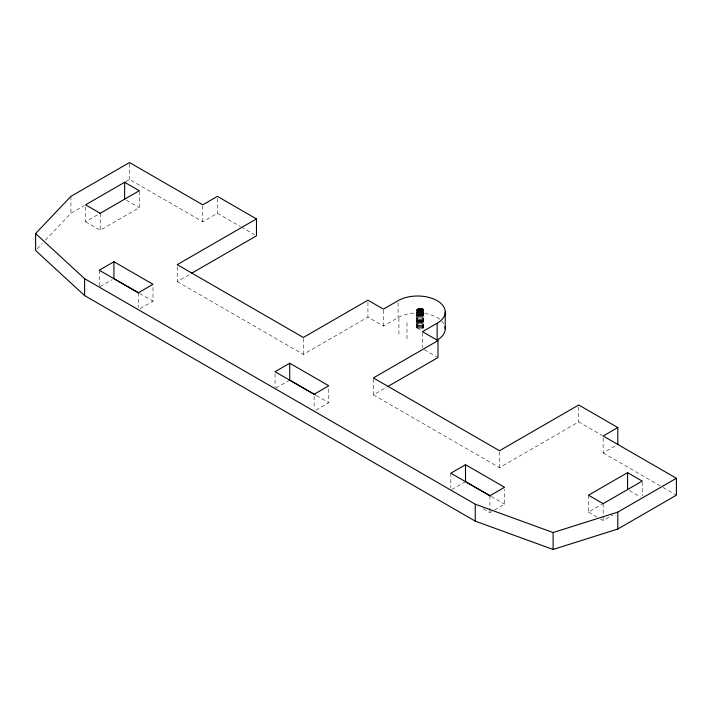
<?xml version="1.0" encoding="UTF-8"?>
<svg xmlns="http://www.w3.org/2000/svg" width="712" height="712" viewBox="0 0 712 712"><rect width="100%" height="100%" fill="white"/><g stroke="black" fill="none" stroke-linecap="round" stroke-linejoin="round"><path stroke-width="0.53" stroke-dasharray="3.56 2.67" d="M416.6 327.52C424.61 319.421 425.304 335.299 416.6 327.52L416.6 311.669M37.104 248.888L42.364 243.353M45.372 240.184L70.915 213.28L84.363 205.519M125.668 181.667L129.513 179.451L202.76 221.744L217.409 213.28L240.273 226.487M85.565 206.943L85.565 221.752L98.906 214.045M85.565 221.752L100.214 230.207L139.276 207.655L139.276 190.727M100.169 286.607L112.104 279.718M177.226 266.786L177.226 281.587L190.594 273.871M140.157 308.625L153.009 301.212L153.009 286.411M177.226 281.587L303.339 354.398L367.935 317.107L383.43 326.052L398.07 317.588A27.626 15.949 0 0 1 415.55 312.969M275.962 388.093L289.731 380.146M315.941 410.121L328.793 402.698L328.793 386.839M373.391 378.98L373.391 394.84L386.687 387.159M451.746 489.58L464.598 482.166M373.391 394.84L499.504 467.651L578.74 421.896L602.557 435.646M483.217 508.813L489.892 512.667L493.558 510.548M494.475 510.014L504.577 504.185L504.577 489.384M603.153 438.111L603.153 452.912L616.886 444.982M588.504 495.196L588.504 512.106L601.845 504.408M600.412 518.986L603.153 520.57L612.685 515.07M241.226 227.039L254.567 234.738M424.308 349.654L437.07 357.024M603.153 452.912L662.133 486.955M663.086 487.506L676.4 495.196M629.399 490.613L640.391 496.958M126.46 200.25L139.276 207.655M588.504 512.106L596.745 516.868M139.668 293.504L153.009 301.212M316.404 395.543L328.793 402.698M491.236 496.487L504.577 504.185M642.224 482.158L642.224 495.899M603.153 503.651L603.153 515.283M603.153 516.342L603.153 520.57M578.74 407.095L578.74 421.896M499.504 451.791L499.504 467.651M489.892 495.748L489.892 512.667M450.821 473.195L450.821 487.996M423.498 311.536L423.498 327.395M423.409 312.052L423.409 327.912M423.088 312.541L423.088 328.401M422.981 313.716L422.981 326.408M422.563 311.909L422.563 328.819M422.412 314.375L422.412 326.007M422.492 332.744L422.492 347.545M421.869 312.239L421.869 329.149M421.673 314.072L421.673 325.704M421.05 312.452L421.05 329.362M420.837 313.885L420.837 325.517M420.16 312.532L420.16 329.451M419.938 313.841L419.938 325.464M419.261 312.488L419.261 329.398M419.048 313.921L419.048 325.553M418.416 312.301L418.416 329.22M418.229 314.134L418.229 325.767M417.686 311.998L417.686 328.908M417.526 314.464L417.526 326.096M417.116 311.598L417.116 328.508M417.001 313.832L417.001 326.514M416.743 312.176L416.743 328.036M406.997 322.741L406.997 339.66M398.916 318.077L398.916 334.996M398.07 302.787L398.07 317.588M383.43 310.192L383.43 326.052M367.935 302.306L367.935 317.107M314.108 396.379L314.108 409.062M303.339 338.538L303.339 354.398M275.037 373.827L275.037 387.568M217.409 198.479L217.409 213.28M202.76 205.884L202.76 221.744M138.315 292.774L138.315 307.575M129.513 163.591L129.513 179.451M100.214 213.28L100.214 230.207M99.253 270.222L99.253 286.082M70.915 196.37L70.915 213.28M424.752 313.467A27.626 15.949 0 0 1 439.954 319.492M441.529 320.889A27.626 15.949 0 0 1 444.288 324.743"/><path stroke-width="1.07" d="M417.001 309.604C418.798 318.994 430.199 305.065 417.001 309.604L417.001 311.714M617.802 444.448L617.802 427.538L603.153 435.993L676.4 478.277L676.4 495.196L617.802 529.025L553.108 549.468L475.242 521.122L84.603 295.596L35.6 250.473L35.6 233.554L70.915 196.37L129.513 162.532L202.76 204.825L217.409 196.37L256.471 218.922L256.471 235.832L191.546 273.319M99.858 213.502L139.276 190.727L124.627 182.272L85.565 204.825L100.214 213.28M113.947 261.74L99.253 270.222L138.315 292.774L153.009 284.293L113.947 261.74L113.947 278.659L138.715 292.961M256.471 218.922L177.226 264.668L303.339 337.479L367.935 300.188L383.43 309.133L398.07 300.678A27.626 15.949 0 0 1 437.141 300.678A27.626 15.949 0 0 1 437.141 323.23L437.141 340.14A27.626 15.949 0 0 0 444.991 326.79M289.731 363.227L275.037 371.708L314.108 394.261L328.793 385.779L289.731 363.227L289.731 380.146L315.452 395M437.141 323.23L422.492 331.685L437.987 340.63L437.987 357.549L387.639 386.616M437.987 340.63L373.391 377.921L499.504 450.732L578.74 404.986L617.802 427.538M465.514 464.714L450.821 473.195L489.892 495.748L504.577 487.266L465.514 464.714L465.514 481.632L490.283 495.935M602.797 503.856L642.224 481.098L627.575 472.643L588.504 495.196L603.153 503.651M35.6 233.554L84.603 278.677L475.242 504.212L553.108 532.549L617.802 512.106L676.4 478.277M627.575 472.643L627.575 489.553M617.802 512.106L617.802 529.025M553.108 532.549L553.108 549.468M475.242 504.212L475.242 521.122M445.231 311.954L445.231 328.864M422.981 309.489L422.981 312.666M422.412 309.088L422.412 313.316M421.673 308.786L421.673 313.013M420.837 308.599L420.837 312.826M419.938 308.554L419.938 312.782M419.048 308.634L419.048 312.862M418.229 308.848L418.229 313.075M417.526 309.177L417.526 312.354M124.627 182.272L124.627 199.2M84.603 278.677L84.603 295.596"/></g></svg>
